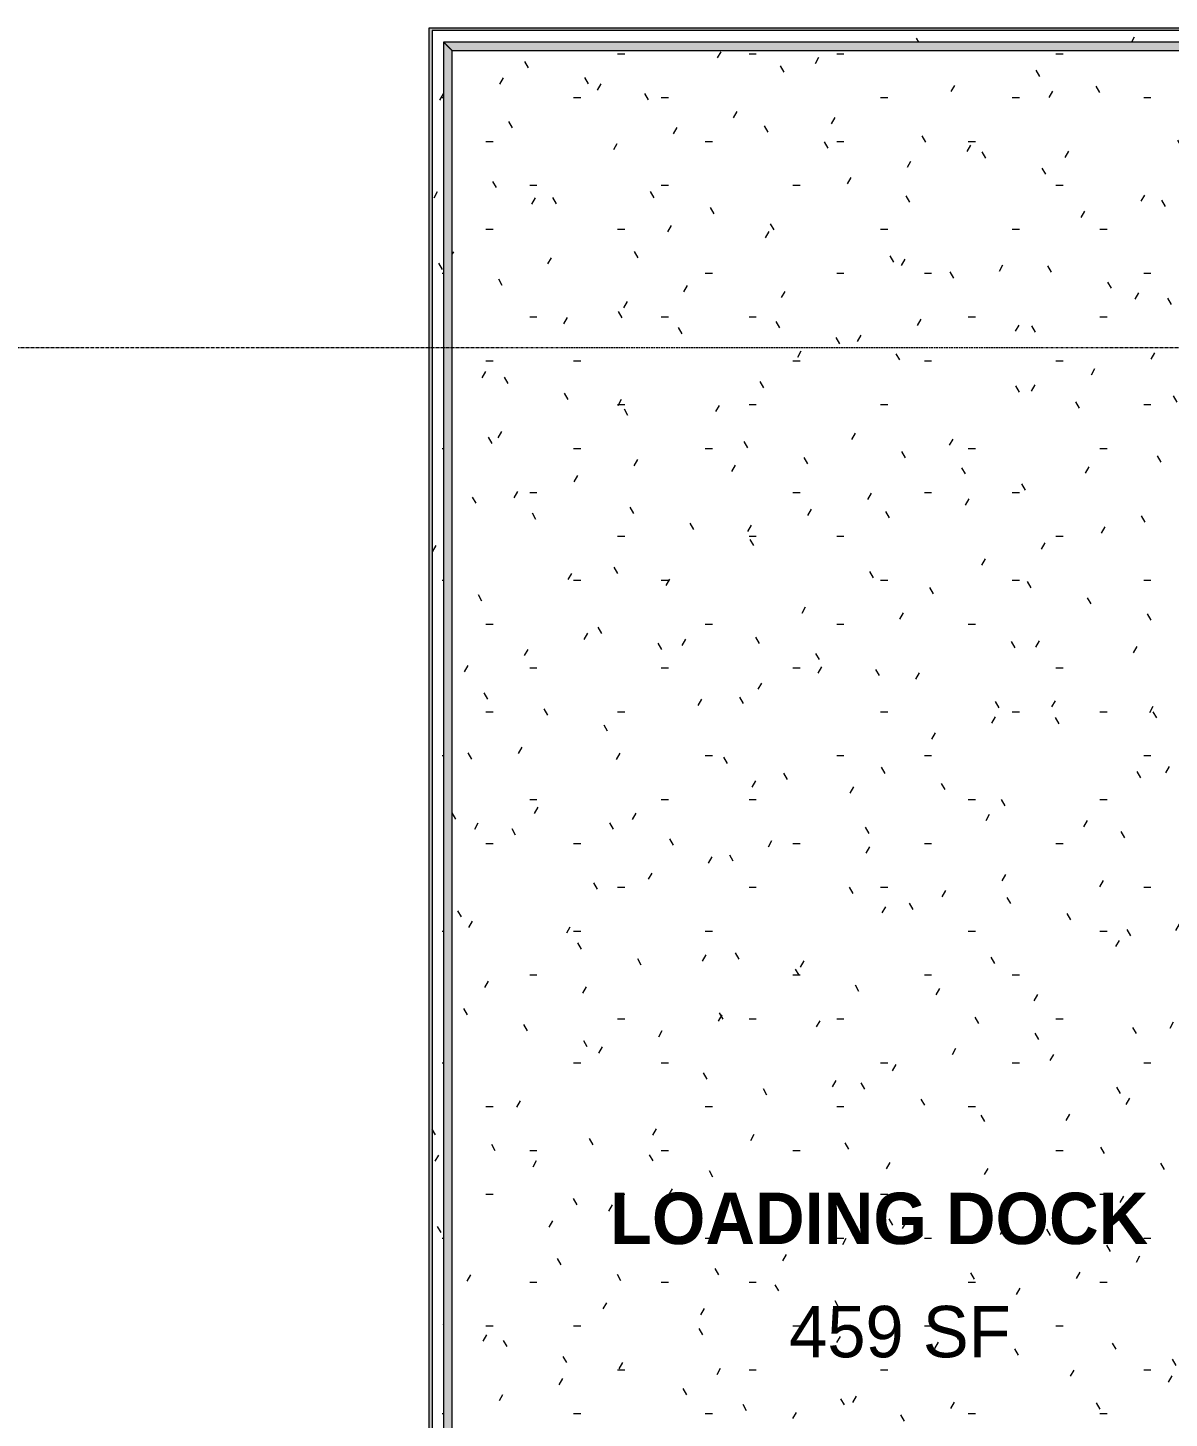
# Model space of a CAD drawing. Header units: inches. Extents: x -4139 to -1227, y 10223 to 12021.
# Drawn here: x -3282.8 to -3082.9, y 11573 to 11816.4 of the extents above; entities that cross this region are included whole.
import ezdxf

# ---------------------------------------------------------------- set-up
doc = ezdxf.new("R2010")
doc.units = ezdxf.units.IN
doc.header["$MEASUREMENT"] = 0
doc.linetypes.add('Grid Line 1_2_', pattern=[0.875, 0.5, -0.125, 0.125, -0.125])
for name, color, linetype, lineweight in [('A-AREA-IDEN', 2, 'Continuous', 9), ('A-FLOR-HRAL', 11, 'Continuous', 9), ('C-BLDG-PADS', 91, 'Continuous', 13), ('S-FNDN', 32, 'Continuous', 13), ('S-GRID', 1, 'Continuous', 9)]:
    doc.layers.add(name, color=color, linetype=linetype, lineweight=lineweight)
doc.styles.add('Century Gothic_1', font='ufonts.com_century-gothic.ttf', dxfattribs={"height": 9})
doc.styles.add('Century Gothic_B', font='GOTHICB.TTF', dxfattribs={"height": 9})

# ---------------------------------------------------------------- blocks, each defined once
blk = doc.blocks.new('Railing - Railing-1339868-FLOOR PLAN - 1ST FLOOR PLAN')
at = {"layer": 'A-FLOR-HRAL'}
for points in [[(-3208.45, 11812.4), (-3034.98, 11812.4), (-3035.11, 11812.5), (-3035.23, 11812.65), (-3035.3, 11812.83), (-3035.33, 11813.02), (-3035.3, 11813.22), (-3035.23, 11813.4), (-3035.11, 11813.55), (-3034.95, 11813.68), (-3034.77, 11813.75), (-3034.58, 11813.77), (-3034.58, 11813.9), (-3209.95, 11813.9), (-3208.48, 11812.42)], [(-3209.95, 11461.9), (-3208.45, 11461.9), (-3208.45, 11812.4), (-3209.95, 11813.9), (-3209.95, 11462.15)]]:
    blk.add_hatch(color=253, dxfattribs=at).paths.add_polyline_path(points, flags=0)
at = {"layer": 'A-FLOR-HRAL', "color": 8}
for p, q in [((-3034.58, 11813.9), (-3209.95, 11813.9)), ((-3209.95, 11813.9), (-3209.95, 11461.9)), ((-3208.45, 11812.4), (-3034.58, 11812.4)), ((-3208.45, 11461.9), (-3208.45, 11812.4))]:
    blk.add_line(p, q, dxfattribs=at)
blk.add_open_spline([(-3209.95, 11813.9), (-3209.95, 11813.9), (-3209.94, 11813.88), (-3209.9, 11813.84), (-3209.85, 11813.8), (-3209.81, 11813.75), (-3209.77, 11813.71), (-3209.72, 11813.66), (-3209.66, 11813.6), (-3209.59, 11813.54), (-3209.54, 11813.48), (-3209.49, 11813.43), (-3209.44, 11813.39), (-3209.4, 11813.34), (-3209.35, 11813.29), (-3209.3, 11813.24), (-3209.25, 11813.19), (-3209.2, 11813.15), (-3209.15, 11813.1), (-3209.11, 11813.05), (-3209.06, 11813), (-3209.01, 11812.95), (-3208.96, 11812.9), (-3208.92, 11812.86), (-3208.87, 11812.81), (-3208.83, 11812.77), (-3208.79, 11812.73), (-3208.73, 11812.68), (-3208.68, 11812.63), (-3208.64, 11812.58), (-3208.6, 11812.54), (-3208.55, 11812.49), (-3208.51, 11812.45), (-3208.47, 11812.41), (-3208.45, 11812.4), (-3208.45, 11812.4)], degree=3, knots=[0, 0, 0, 0, 0.083333, 0.125, 0.166667, 0.208333, 0.229167, 0.25, 0.291667, 0.333333, 0.354167, 0.375, 0.395833, 0.416667, 0.4375, 0.458333, 0.479167, 0.5, 0.520833, 0.541667, 0.5625, 0.583333, 0.604167, 0.625, 0.645833, 0.666667, 0.6875, 0.708333, 0.75, 0.770833, 0.791667, 0.833333, 0.875, 0.916667, 1, 1, 1, 1], dxfattribs=at)

msp = doc.modelspace()

# ---------------------------------------------------------------- hatches: boundary and pattern name
at = {"layer": 'C-BLDG-PADS', "lineweight": 9}
h = msp.add_hatch(dxfattribs=at)
h.set_pattern_fill('FP_19', color=9, style=0, pattern_type=2)
h.set_pattern_definition([(0, (0, 0), (30.72, 7.68), [1.267, -21.773, 1.267, -21.773, -122.88]), (0, (0, 0), (30.72, 7.68), [-46.08, 1.267, -44.813, 1.267, -21.773, -53.76]), (0, (0, 0), (30.72, 7.68), [-115.2, 1.267, -14.093, 1.267, -37.133]), (120, (11.52, 3.84), (-22.011075, 22.7643004), [1.267, -21.773, 1.267, -21.773, -122.88]), (120, (11.52, 3.84), (-22.011075, 22.7643004), [-46.08, 1.267, -44.813, 1.267, -21.773, -53.76]), (120, (11.52, 3.84), (-22.011075, 22.7643004), [-115.2, 1.267, -14.093, 1.267, -37.133]), (240, (15.36, 19.2), (-8.708925, -30.4443004), [1.267, -21.773, 1.267, -21.773, -122.88]), (240, (15.36, 19.2), (-8.708925, -30.4443004), [-46.08, 1.267, -44.813, 1.267, -21.773, -53.76]), (240, (15.36, 19.2), (-8.708925, -30.4443004), [-115.2, 1.267, -14.093, 1.267, -37.133])])
h.paths.add_polyline_path([(-3211.95325, 11458.77039), (-3029.45325, 11458.77039), (-3029.45325, 11537.52039), (-3026.20325, 11537.52039), (-3026.20325, 11681.52039), (-3029.45325, 11681.52039), (-3029.45325, 11705.20789), (-3028.45325, 11705.20789), (-3028.45325, 11707.20789), (-3026.51575, 11707.20789), (-3026.51575, 11707.83289), (-3026.20325, 11707.83289), (-3026.20325, 11742.58289), (-3026.51575, 11742.58289), (-3026.51575, 11743.20789), (-3028.45325, 11743.20789), (-3028.45325, 11745.20789), (-3029.45325, 11745.20789), (-3029.45325, 11758.39539), (-3034.57825, 11758.39539), (-3056.58153, 11765.52824), (-3056.58153, 11768.39539), (-3034.57825, 11768.39539), (-3034.57825, 11812.27399), (-3034.77237, 11812.29955), (-3034.95325, 11812.37447), (-3034.98051, 11812.39539), (-3208.45325, 11812.39539), (-3208.45325, 11461.89539), (-3208.47882, 11461.70124), (-3208.55381, 11461.52029), (-3208.67292, 11461.36506), (-3208.82854, 11461.24575), (-3209.00951, 11461.1709), (-3209.20367, 11461.14544), (-3209.39777, 11461.17111), (-3209.57859, 11461.24613), (-3209.73382, 11461.36537), (-3209.8529, 11461.5207), (-3209.92774, 11461.70159), (-3209.95325, 11461.89539), (-3209.95325, 11813.89539), (-3034.57825, 11813.89539), (-3034.57825, 11815.89539), (-3211.95325, 11815.89539), (-3211.95325, 11459.98039)], flags=0)
h.paths.add_polyline_path([(-3034.10482, 11741.45789), (-3064.45325, 11741.45789), (-3064.45325, 11743.20789), (-3028.45325, 11743.20789), (-3028.45325, 11741.45789)], flags=0)
at = {"layer": 'S-FNDN'}
for points in [[(-3212.45325, 11458.64539), (-3202.45325, 11458.64539), (-3202.45325, 11458.77039), (-3211.95325, 11458.77039), (-3211.95325, 11815.89539), (-3202.45325, 11815.89539), (-3202.45325, 11816.39539), (-3212.45325, 11816.39538), (-3212.45325, 11458.77039)], [(-3195.15967, 11815.89539), (-3046.58153, 11815.89539), (-3046.58153, 11816.39539), (-3202.45325, 11816.39539), (-3202.45325, 11815.89539)]]:
    msp.add_hatch(color=254, dxfattribs=at).paths.add_polyline_path(points, flags=0)

# ---------------------------------------------------------------- linework, layer by layer
at = {"layer": 'C-BLDG-PADS', "color": 8, "lineweight": 9}
for p, q in [((-3034.57825, 11815.89539), (-3211.95325, 11815.89539)), ((-3211.95325, 11815.89539), (-3211.95325, 11458.77039))]:
    msp.add_line(p, q, dxfattribs=at)
at = {"layer": 'S-FNDN', "color": 8, "lineweight": 9}
for p, q in [((-3212.45325, 11458.64539), (-3212.45325, 11816.39539)), ((-3212.45325, 11816.39539), (-3046.58153, 11816.39539))]:
    msp.add_line(p, q, dxfattribs=at)
at = {"layer": 'S-GRID', "linetype": 'Grid Line 1_2_'}
msp.add_line((-1362.80331, 11760.39539), (-3750.49332, 11760.39539), dxfattribs=at)

# ---------------------------------------------------------------- block references
at = {"layer": 'A-FLOR-HRAL', "color": 8}
msp.add_blockref('Railing - Railing-1339868-FLOOR PLAN - 1ST FLOOR PLAN', (0, 0), dxfattribs=at)

# ---------------------------------------------------------------- texts
at = {"layer": 'A-AREA-IDEN', "char_height": 9, "attachment_point": 1}
for s, insert, width, style in [('LOADING DOCK', (-3180.81011, 11612.46572), 120.897, 'Century Gothic_B'), ('459 SF', (-3149.44003, 11592.64529), 44.844, 'Century Gothic_1')]:
    msp.add_mtext(s, dxfattribs=dict(at, insert=insert, width=width, style=style))

doc.saveas('drawing.dxf')
